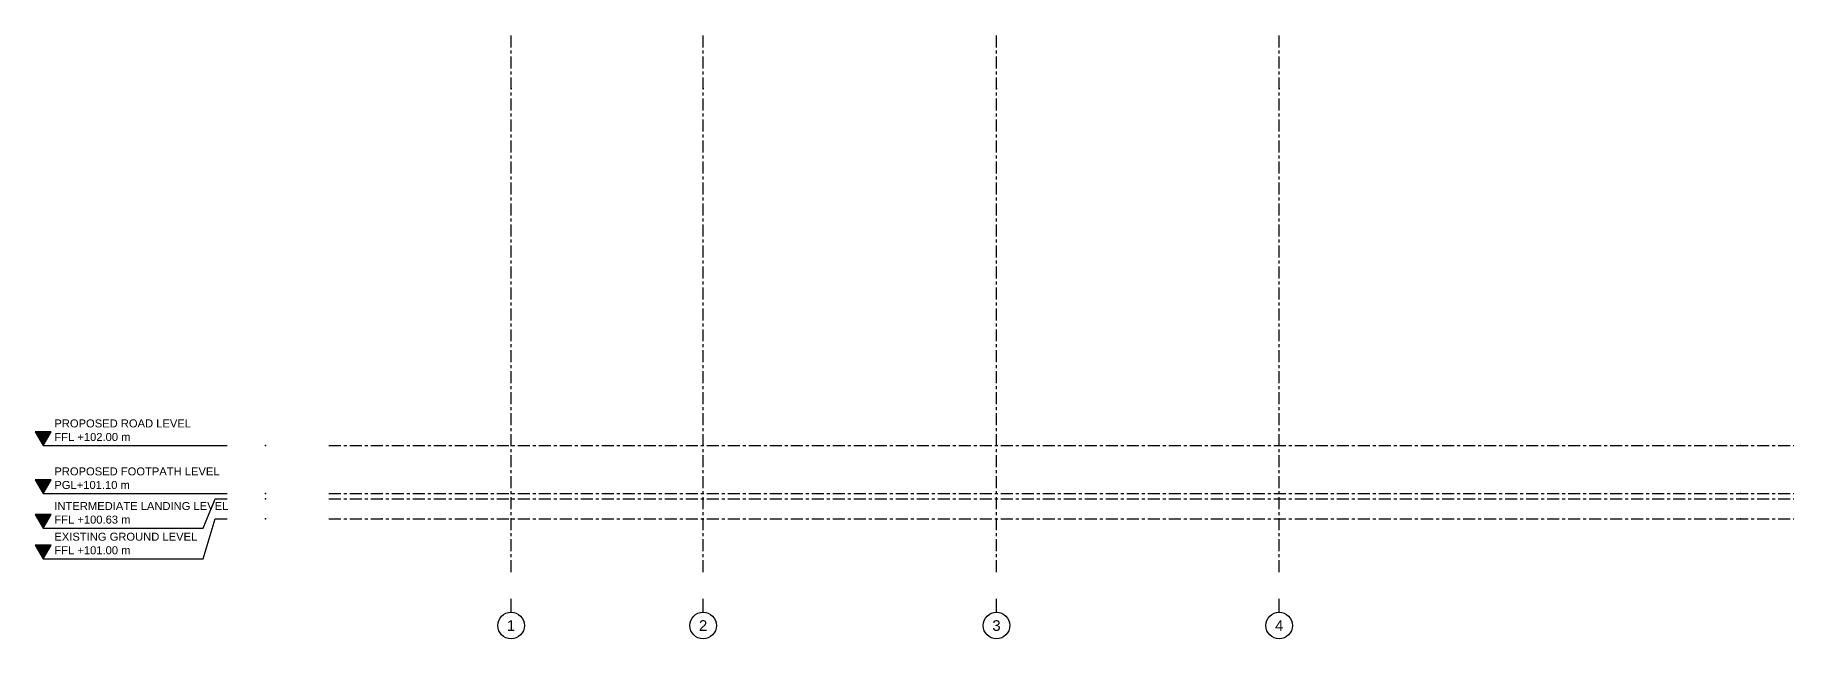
# Model space of a CAD drawing. Header units: millimetres. Extents: x -25371 to 2282244, y -90657 to 147824.
# Drawn here: x 2126763 to 2159732, y -6198 to 5127 of the extents above; entities that cross this region are included whole.
import ezdxf
from ezdxf.enums import TextEntityAlignment as Align

# ---------------------------------------------------------------- set-up
doc = ezdxf.new("R2010")
doc.units = ezdxf.units.MM
doc.linetypes.add('CENTER', pattern=[50.8, 31.75, -6.35, 6.35, -6.35])
doc.linetypes.add('TA_GL_000.90000', pattern=[2.475, 0.9, -0.225, 0.225, -0.225, 0.9])
for name, color, linetype in [('000 - 0_SYM_DWG_GRID-BUBBLE_MAIN_COLOR_6', 6, 'Continuous'), ('000 - 0_SYM_DWG_GRIDLINE_MAIN_COLOR_251', 251, 'Continuous'), ('000 - 0_SYM_DWG_LEVEL_MAIN_COLOR_2', 2, 'Continuous'), ('000 - 0_SYM_DWG_LEVEL_TEXT', 3, 'Continuous'), ('000 - 0_SYM_DWG_SLOPE-SYM_TEXT_COLOR_3', 3, 'Continuous'), ('000 - GRID', 251, 'CENTER')]:
    doc.layers.add(name, color=color, linetype=linetype)
doc.styles.add('Arial', font='arial.ttf', dxfattribs={"height": 300})
doc.styles.add('Arial_1', font='arial.ttf', dxfattribs={"height": 400})
doc.styles.add('TA', font='', dxfattribs={"height": 4.5})
doc.styles.get('TA').set_extended_font_data('Cordia New')

# ---------------------------------------------------------------- blocks, each defined once
blk = doc.blocks.new('*U2264')
at = {"layer": '000 - 0_SYM_DWG_LEVEL_MAIN_COLOR_2'}
blk.add_hatch(color=256, dxfattribs=at).paths.add_polyline_path([(-80.41, 5.18), (-83.4, 0), (-86.39, 5.18)])
blk.add_point((0, 0))
at = {"layer": '000 - 0_SYM_DWG_GRIDLINE_MAIN_COLOR_251'}
blk.add_lwpolyline([(-83.4, 0), (-23.4, 0), (-18.9, 0), (-14.4, 0)], dxfattribs=at)
at = {"layer": '000 - 0_SYM_DWG_LEVEL_MAIN_COLOR_2', "lineweight": 25}
for p, q in [((-80.41, 5.18), (-86.39, 5.18)), ((-86.39, 5.18), (-83.4, 0)), ((-83.4, 0), (-80.41, 5.18))]:
    blk.add_line(p, q, dxfattribs=at)
at = {"layer": '000 - 0_SYM_DWG_LEVEL_TEXT', "style": 'Arial_1'}
for tag, p in [('LV_NAME_1', (-79.18, 11.92)), ('LV_NAME_2', (-79.19, 6.83)), ('LV_NAME_3', (-79.2, 1.74))]:
    blk.add_attdef(tag, p, '', height=3, dxfattribs=at)
blk = doc.blocks.new('*U458')
at = {"layer": '000 - 0_SYM_DWG_LEVEL_MAIN_COLOR_2'}
blk.add_hatch(color=256, dxfattribs=at).paths.add_polyline_path([(-80.41, -5.82), (-83.4, -11), (-86.39, -5.82)])
blk.add_point((0, 0))
at = {"layer": '000 - 0_SYM_DWG_GRIDLINE_MAIN_COLOR_251'}
blk.add_lwpolyline([(-83.4, -11), (-23.4, -11), (-18.9, 0), (-14.4, 0)], dxfattribs=at)
at = {"layer": '000 - 0_SYM_DWG_LEVEL_MAIN_COLOR_2', "lineweight": 25}
for p, q in [((-80.41, -5.82), (-86.39, -5.82)), ((-86.39, -5.82), (-83.4, -11)), ((-83.4, -11), (-80.41, -5.82))]:
    blk.add_line(p, q, dxfattribs=at)
at = {"layer": '000 - 0_SYM_DWG_LEVEL_TEXT', "style": 'Arial_1'}
for tag, p in [('LV_NAME_1', (-79.18, 0.92)), ('LV_NAME_3', (-79.2, -9.26)), ('LV_NAME_2', (-79.19, -4.17))]:
    blk.add_attdef(tag, p, '', height=3, dxfattribs=at)
blk = doc.blocks.new('*U457')
at = {"layer": '000 - 0_SYM_DWG_LEVEL_MAIN_COLOR_2'}
blk.add_hatch(color=256, dxfattribs=at).paths.add_polyline_path([(-80.41, -9.82), (-83.4, -15), (-86.39, -9.82)])
blk.add_point((0, 0))
at = {"layer": '000 - 0_SYM_DWG_GRIDLINE_MAIN_COLOR_251'}
blk.add_lwpolyline([(-83.4, -15), (-23.4, -15), (-18.9, 0), (-14.4, 0)], dxfattribs=at)
at = {"layer": '000 - 0_SYM_DWG_LEVEL_MAIN_COLOR_2', "lineweight": 25}
for p, q in [((-80.41, -9.82), (-86.39, -9.82)), ((-86.39, -9.82), (-83.4, -15)), ((-83.4, -15), (-80.41, -9.82))]:
    blk.add_line(p, q, dxfattribs=at)
at = {"layer": '000 - 0_SYM_DWG_LEVEL_TEXT', "style": 'Arial_1'}
for tag, p in [('LV_NAME_2', (-79.19, -8.17)), ('LV_NAME_1', (-79.18, -3.08)), ('LV_NAME_3', (-79.2, -13.26))]:
    blk.add_attdef(tag, p, '', height=3, dxfattribs=at)
blk = doc.blocks.new('*U2265')
at = {"layer": '000 - 0_SYM_DWG_GRIDLINE_MAIN_COLOR_251', "color": 0, "linetype": 'ByBlock', "ltscale": 5}
blk.add_line((20, 0), (-529.29, 0), dxfattribs=at)
at = {"layer": '000 - 0_SYM_DWG_GRIDLINE_MAIN_COLOR_251', "color": 3}
blk.add_point((-509.29, 0), dxfattribs=at)
at = {"layer": '000 - 0_SYM_DWG_GRIDLINE_MAIN_COLOR_251', "color": 0}
blk.add_point((0, 0), dxfattribs=at)
at = {"style": 'TA', "flags": 1}
blk.add_attdef('LOCATION', (6, -6), '', height=4.5, rotation=270, dxfattribs=at)
blk = doc.blocks.new('*U461')
at = {"layer": '000 - 0_SYM_DWG_GRID-BUBBLE_MAIN_COLOR_6'}
blk.add_line((35, 0), (30, 0), dxfattribs=at)
blk.add_circle((40, 0), 5, dxfattribs=at)
at = {"layer": '000 - 0_SYM_DWG_GRIDLINE_MAIN_COLOR_251', "color": 0, "linetype": 'ByBlock', "ltscale": 5}
blk.add_line((20, 0), (-181.5, 0), dxfattribs=at)
at = {"layer": '000 - 0_SYM_DWG_GRIDLINE_MAIN_COLOR_251', "color": 3}
blk.add_point((-161.5, 0), dxfattribs=at)
at = {"layer": '000 - 0_SYM_DWG_GRIDLINE_MAIN_COLOR_251', "color": 0}
blk.add_point((0, 0), dxfattribs=at)
at = {"style": 'TA', "flags": 1}
blk.add_attdef('LOCATION', (6, -6), '', height=4.5, rotation=270, dxfattribs=at)
at = {"layer": '000 - 0_SYM_DWG_SLOPE-SYM_TEXT_COLOR_3', "style": 'Arial'}
blk.add_attdef('GRID-HEAD', text='', height=4, rotation=90, dxfattribs=at).set_placement((40, 0), align=Align.MIDDLE_CENTER)

msp = doc.modelspace()

# ---------------------------------------------------------------- block references
at = {"color": 6, "xscale": 50, "yscale": 50, "zscale": 50}
for name, p, values in [('*U2264', (2131082.646, -2572.744), {'LV_NAME_2': 'PROPOSED ROAD LEVEL', 'LV_NAME_3': 'FFL +102.00 m'}), ('*U2264', (2131082.646, -3472.744), {'LV_NAME_2': 'PROPOSED FOOTPATH LEVEL', 'LV_NAME_3': 'PGL+101.10 m'}), ('*U458', (2131082.646, -3572.744), {'LV_NAME_2': 'INTERMEDIATE LANDING LEVEL', 'LV_NAME_3': 'FFL +100.63 m'}), ('*U457', (2131082.646, -3947.744), {'LV_NAME_2': 'EXISTING GROUND LEVEL', 'LV_NAME_3': 'FFL +101.00 m'})]:
    msp.add_blockref(name, p, dxfattribs=at).add_auto_attribs(values)
at = {"layer": '000 - GRID', "linetype": 'TA_GL_000.90000', "xscale": 50.00000000000004, "yscale": 50.00000000000004, "zscale": 50.00000000000004, "rotation": 270}
for p, values in [((2135684.757, -3947.744), {'GRID-HEAD': '1'}), ((2139284.738, -3947.744), {'GRID-HEAD': '2'}), ((2144784.466, -3947.744), {'GRID-HEAD': '3'}), ((2150084.753, -3947.744), {'GRID-HEAD': '4'})]:
    msp.add_blockref('*U461', p, dxfattribs=at).add_auto_attribs(values)
at = {"layer": '000 - GRID', "linetype": 'TA_GL_000.90000', "xscale": 50.00000000000004, "yscale": 50.00000000000004, "zscale": 50.00000000000004, "rotation": 180}
for p in [(2133267.876, -2572.744), (2133267.876, -3472.744), (2133267.876, -3572.744), (2133267.876, -3947.744)]:
    msp.add_blockref('*U2265', p, dxfattribs=at)

doc.saveas('drawing.dxf')
